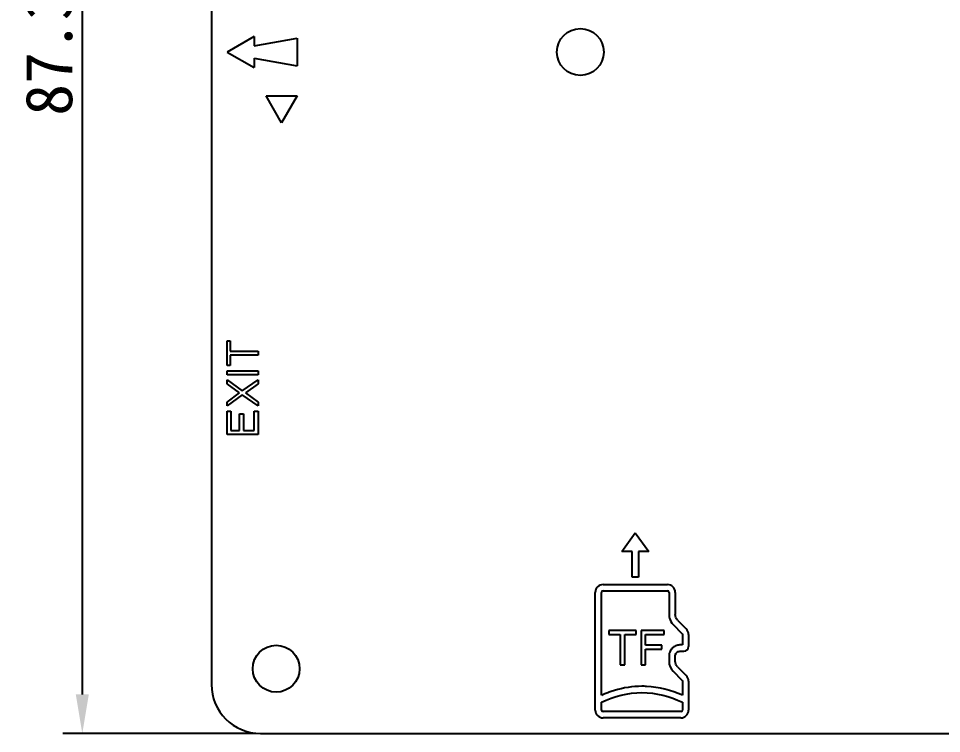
# Model space of a CAD drawing. Header units: millimetres. Extents: x 16785 to 17171, y 29514 to 29787.
# Drawn here: x 16854.7 to 16913.9, y 29633.1 to 29678.9 of the extents above; entities that cross this region are included whole.
import ezdxf

# ---------------------------------------------------------------- set-up
doc = ezdxf.new("R2010")
doc.units = ezdxf.units.MM
doc.header["$PDMODE"] = 2
doc.styles.get("Standard").update_dxf_attribs({"font": ''})
doc.styles.get('Standard').set_extended_font_data('SimSun')
doc.dimstyles.new('ISO-25', dxfattribs={"dimtxt": 3, "dimasz": 2.5, "dimexe": 1.25, "dimexo": 0.3, "dimtad": 1, "dimdsep": 46, "dimtxsty": 'Standard', "dimcen": 2.5, "dimclrd": 5, "dimclre": 5, "dimadec": 0, "dimazin": 0, "dimtfac": 1, "dimtmove": 0, "dimatfit": 3, "dimfxl": 1, "dimarcsym": 0})

# ---------------------------------------------------------------- blocks, each defined once
blk = doc.blocks.new('*D7')
at = {"color": 5, "lineweight": -2}
for p, q in [((16869.941, 29720.367), (16857.567, 29720.367)), ((16858.817, 29717.867), (16858.817, 29635.567)), ((16869.941, 29633.067), (16857.567, 29633.067))]:
    blk.add_line(p, q, dxfattribs=at)
at = {"color": 5}
for points in [[(16858.4, 29717.867), (16859.233, 29717.867), (16858.817, 29720.367)], [(16858.4, 29635.567), (16859.233, 29635.567), (16858.817, 29633.067)]]:
    blk.add_solid(points, dxfattribs=at)
at = {"layer": 'Defpoints', "color": 0}
for p in [(16870.241, 29720.367), (16858.817, 29633.067), (16870.241, 29633.067)]:
    blk.add_point(p, dxfattribs=at)
at = {"color": 0, "insert": (16856.692, 29676.717), "char_height": 3, "attachment_point": 5, "rotation": 90}
blk.add_mtext('87.3', dxfattribs=at)

msp = doc.modelspace()

# ---------------------------------------------------------------- linework, layer by layer
at = {"color": 7, "linetype": 'Continuous'}
for p, q in [((16867.091, 29717.217), (16867.091, 29636.217)), ((16870.241, 29633.067), (16971.241, 29633.067))]:
    msp.add_line(p, q, dxfattribs=at)
at = {"color": 4, "linetype": 'Continuous'}
for p, q in [((16869.823, 29677.717), (16868.091, 29676.717)), ((16869.823, 29677.717), (16869.823, 29677.117)), ((16869.823, 29677.117), (16872.591, 29677.605)), ((16872.591, 29677.605), (16872.591, 29675.829)), ((16868.091, 29676.717), (16869.823, 29675.717)), ((16869.823, 29676.317), (16869.823, 29675.717)), ((16869.823, 29676.317), (16872.591, 29675.829)), ((16871.591, 29672.185), (16870.591, 29673.917)), ((16870.591, 29673.917), (16872.591, 29673.917)), ((16872.591, 29673.917), (16871.591, 29672.185)), ((16868.091, 29656.634), (16868.091, 29658.217)), ((16868.091, 29658.217), (16868.303, 29658.217)), ((16868.303, 29658.217), (16868.303, 29657.551)), ((16868.303, 29657.551), (16870.091, 29657.551)), ((16868.303, 29657.301), (16868.303, 29656.634)), ((16870.091, 29657.301), (16868.303, 29657.301)), ((16870.091, 29657.551), (16870.091, 29657.301)), ((16868.303, 29656.634), (16868.091, 29656.634)), ((16868.091, 29656.051), (16868.091, 29656.301)), ((16868.091, 29656.301), (16870.091, 29656.301)), ((16870.091, 29656.051), (16868.091, 29656.051)), ((16870.091, 29656.301), (16870.091, 29656.051)), ((16868.091, 29655.467), (16868.091, 29655.717)), ((16868.091, 29655.717), (16869.069, 29655.009)), ((16868.899, 29654.884), (16868.091, 29655.467)), ((16869.069, 29655.009), (16870.091, 29655.717)), ((16870.091, 29655.467), (16869.282, 29654.884)), ((16870.091, 29655.717), (16870.091, 29655.467)), ((16868.091, 29654.301), (16868.899, 29654.884)), ((16869.069, 29654.759), (16868.091, 29654.051)), ((16870.091, 29654.051), (16869.069, 29654.759)), ((16869.282, 29654.884), (16870.091, 29654.301)), ((16868.091, 29654.051), (16868.091, 29654.301)), ((16870.091, 29654.301), (16870.091, 29654.051)), ((16868.091, 29652.217), (16868.091, 29653.717)), ((16868.091, 29653.717), (16868.346, 29653.717)), ((16868.346, 29653.717), (16868.346, 29652.467)), ((16869.835, 29652.467), (16869.835, 29653.717)), ((16869.835, 29653.717), (16870.091, 29653.717)), ((16870.091, 29653.717), (16870.091, 29652.217)), ((16868.899, 29652.467), (16868.899, 29653.551)), ((16868.899, 29653.551), (16869.154, 29653.551)), ((16869.154, 29653.551), (16869.154, 29652.467)), ((16868.346, 29652.467), (16868.899, 29652.467)), ((16869.154, 29652.467), (16869.835, 29652.467)), ((16870.091, 29652.217), (16868.091, 29652.217)), ((16893.394, 29644.721), (16894.261, 29645.926)), ((16894.261, 29645.926), (16895.128, 29644.721)), ((16894.056, 29644.721), (16893.394, 29644.721)), ((16894.056, 29643.072), (16894.056, 29644.721)), ((16895.128, 29644.721), (16894.466, 29644.721)), ((16894.466, 29644.721), (16894.466, 29643.072)), ((16894.466, 29643.072), (16894.056, 29643.072)), ((16892.197, 29642.61), (16896.323, 29642.61)), ((16891.697, 29634.567), (16891.697, 29642.11)), ((16892.097, 29635.514), (16892.097, 29642.11)), ((16892.197, 29642.21), (16896.323, 29642.21)), ((16896.423, 29642.11), (16896.423, 29640.681)), ((16896.823, 29642.11), (16896.823, 29640.681)), ((16896.686, 29640.045), (16897.248, 29639.484)), ((16896.969, 29640.328), (16897.53, 29639.766)), ((16894.317, 29639.669), (16892.575, 29639.669)), ((16892.575, 29639.669), (16892.575, 29639.41)), ((16892.575, 29639.41), (16893.299, 29639.41)), ((16893.299, 29639.41), (16893.299, 29637.471)), ((16893.59, 29639.41), (16894.317, 29639.41)), ((16893.59, 29637.471), (16893.59, 29639.41)), ((16894.317, 29639.41), (16894.317, 29639.669)), ((16896.114, 29639.669), (16894.631, 29639.669)), ((16894.631, 29639.669), (16894.631, 29637.471)), ((16894.922, 29639.41), (16896.114, 29639.41)), ((16894.922, 29638.729), (16894.922, 29639.41)), ((16896.114, 29639.41), (16896.114, 29639.669)), ((16897.277, 29639.413), (16897.277, 29638.738)), ((16897.677, 29639.413), (16897.677, 29638.638)), ((16895.953, 29638.729), (16894.922, 29638.729)), ((16894.922, 29638.47), (16895.953, 29638.47)), ((16894.922, 29637.471), (16894.922, 29638.47)), ((16895.953, 29638.47), (16895.953, 29638.729)), ((16897.277, 29638.738), (16897.123, 29638.738)), ((16893.299, 29637.471), (16893.59, 29637.471)), ((16894.631, 29637.471), (16894.922, 29637.471)), ((16896.686, 29637.055), (16897.248, 29636.493)), ((16896.969, 29637.338), (16897.53, 29636.776)), ((16897.277, 29636.423), (16897.277, 29635.514)), ((16897.677, 29636.423), (16897.677, 29634.567)), ((16892.097, 29634.567), (16892.097, 29635.073)), ((16897.277, 29635.073), (16897.277, 29634.567)), ((16897.177, 29634.467), (16892.197, 29634.467)), ((16897.177, 29634.067), (16892.197, 29634.067))]:
    msp.add_line(p, q, dxfattribs=at)
at = {"color": 7, "linetype": 'Continuous'}
for centre in [(16890.741, 29676.717), (16871.241, 29637.217)]:
    msp.add_circle(centre, 1.5, dxfattribs=at)
at = {"color": 4, "linetype": 'Continuous'}
for centre, radius, start, end in [((16892.197, 29642.11), 0.5, 90, 180), ((16896.323, 29642.11), 0.5, 0, 90), ((16892.197, 29642.11), 0.1, 90, 180), ((16896.323, 29642.11), 0.1, 0, 90), ((16897.324, 29640.682), 0.902, 180.03838, 191.90156), ((16897.33, 29640.683), 0.908, 191.87975, 194.50741), ((16897.321, 29640.68), 0.898, 194.4971, 225.0246), ((16897.034, 29638.06), 0.61, 163.94001, 167.69777), ((16897.377, 29638.638), 0.3, 270, 0), ((16897.323, 29637.691), 0.9, 179.99357, 224.99359), ((16897.137, 29638.031), 0.315, 162.56969, 166.77634), ((16894.9, 29629.305), 6.812, 106.82365, 109.32331), ((16894.686, 29630.54), 5.554, 86.92485, 89.99009), ((16894.99, 29629.064), 7.068, 111.76306, 114.15867), ((16894.949, 29629.167), 6.958, 109.32242, 111.764), ((16892.197, 29634.567), 0.5, 180, 270), ((16892.197, 29634.567), 0.1, 180, 270), ((16897.177, 29634.567), 0.5, 270, 0), ((16897.177, 29634.567), 0.1, 270, 0)]:
    msp.add_arc(centre, radius, start, end, dxfattribs=at)
at = {"color": 7, "linetype": 'Continuous'}
msp.add_arc((16870.241, 29636.217), 3.15, 180, 270, dxfattribs=at)
at = {"color": 4, "linetype": 'Continuous'}
for points in [[(16896.969, 29640.328), (16896.879, 29640.418), (16896.823, 29640.554), (16896.823, 29640.681)], [(16897.248, 29639.484), (16897.266, 29639.465), (16897.277, 29639.438), (16897.277, 29639.413)], [(16897.677, 29639.413), (16897.677, 29639.54), (16897.621, 29639.676), (16897.53, 29639.766)], [(16897.154, 29638.34), (16897.165, 29638.34), (16897.176, 29638.34), (16897.186, 29638.34)], [(16896.823, 29638.024), (16896.822, 29638.05), (16896.824, 29638.077), (16896.83, 29638.103)], [(16897.248, 29636.493), (16897.266, 29636.475), (16897.277, 29636.448), (16897.277, 29636.423)], [(16897.677, 29636.423), (16897.677, 29636.55), (16897.621, 29636.686), (16897.53, 29636.776)], [(16894.687, 29636.094), (16894.092, 29636.094), (16893.498, 29635.997), (16892.929, 29635.825)], [(16897.277, 29635.514), (16896.559, 29635.835), (16895.775, 29636.044), (16894.984, 29636.086)], [(16892.097, 29635.073), (16892.897, 29635.456), (16894.687, 29635.929), (16896.476, 29635.456), (16897.277, 29635.073)]]:
    msp.add_open_spline(points, degree=3, dxfattribs=at)
for points, knots in [([(16896.438, 29638.19), (16896.435, 29638.177), (16896.424, 29638.119), (16896.423, 29638.006), (16896.423, 29637.853), (16896.423, 29637.745), (16896.423, 29637.691)], [0, 0, 0, 0, 0.080007, 0.352043, 0.676021, 1, 1, 1, 1]), ([(16897.123, 29638.738), (16897.029, 29638.738), (16896.839, 29638.7), (16896.642, 29638.562), (16896.526, 29638.414), (16896.475, 29638.312), (16896.453, 29638.248), (16896.447, 29638.229)], [0, 0, 0, 0, 0.311473, 0.622946, 0.777337, 0.93363, 1, 1, 1, 1]), ([(16896.837, 29638.126), (16896.85, 29638.17), (16896.895, 29638.249), (16897.001, 29638.323), (16897.093, 29638.338), (16897.144, 29638.339), (16897.154, 29638.34)], [0, 0, 0, 0, 0.330908, 0.626477, 0.922047, 1, 1, 1, 1]), ([(16897.186, 29638.34), (16897.207, 29638.339), (16897.271, 29638.337), (16897.334, 29638.338), (16897.377, 29638.338)], [0, 0, 0, 0, 0.333333, 1, 1, 1, 1]), ([(16896.969, 29637.338), (16896.923, 29637.384), (16896.847, 29637.495), (16896.817, 29637.682), (16896.824, 29637.858), (16896.823, 29637.969), (16896.823, 29638.024)], [0, 0, 0, 0, 0.269761, 0.539521, 0.769761, 1, 1, 1, 1])]:
    msp.add_open_spline(points, degree=3, knots=knots, dxfattribs=at)

# ---------------------------------------------------------------- dimensions: what is measured, and where the dimension line sits
dim = msp.add_linear_dim(base=(16858.817, 29633.067), p1=(16870.241, 29720.367), p2=(16870.241, 29633.067), angle=90, dimstyle='ISO-25')
dim.commit()
dim.dimension.update_dxf_attribs({"geometry": '*D7', "text_midpoint": (16856.692, 29676.717)})

doc.saveas('drawing.dxf')
